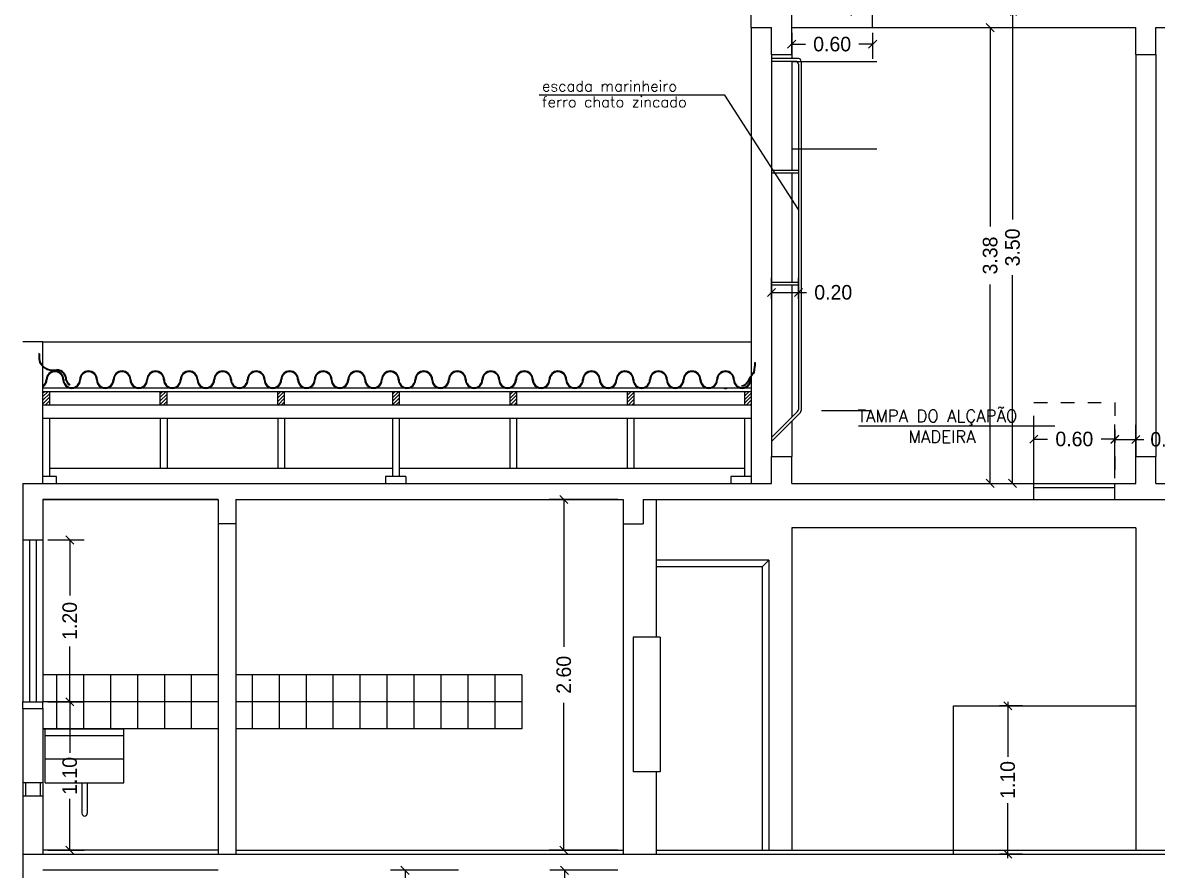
# Model space of a CAD drawing. Extents: x -9 to 119, y 33 to 95.
# Drawn here: x 3.57 to 11.98, y 44.57 to 50.86 of the extents above; entities that cross this region are included whole.
import ezdxf

# ---------------------------------------------------------------- set-up
doc = ezdxf.new("R2010")
doc.units = 0
doc.header["$LTSCALE"] = 8
doc.linetypes.add('DASHED2', pattern=[0.375, 0.25, -0.125])
doc.layers.get('0').update_dxf_attribs({"linetype": 'CONTINUOUS'})
doc.layers.get('DEFPOINTS').update_dxf_attribs({"linetype": 'CONTINUOUS'})
for name, color, linetype in [('CONCRETO', 5, 'CONTINUOUS'), ('COTA', 244, 'CONTINUOUS'), ('COTAS', 244, 'CONTINUOUS'), ('EQUIPAMENTOS', 1, 'CONTINUOUS'), ('ESQUADRIAS', 244, 'CONTINUOUS'), ('JANELA', 5, 'CONTINUOUS'), ('PAREDE', 7, 'CONTINUOUS'), ('PAREDES', 7, 'CONTINUOUS'), ('PISO', 30, 'CONTINUOUS'), ('TELHADO', 30, 'CONTINUOUS'), ('TERRENOEMCORTE', 244, 'CONTINUOUS'), ('TEXTO', 1, 'CONTINUOUS')]:
    doc.layers.add(name, color=color, linetype=linetype)
doc.styles.add('ROMANC', font='ROMANC.SHX')
doc.dimstyles.get("Standard").update_dxf_attribs({"dimtxt": 0.18, "dimasz": 0.18, "dimexe": 0.18, "dimexo": 0.0625, "dimgap": 0.09, "dimtad": 0, "dimtih": 1, "dimtoh": 1, "dimzin": 0, "dimtxsty": 'STANDARD', "dimcen": 0.09, "dimclrt": 30, "dimazin": 3, "dimtfac": 1, "dimtdec": 4, "dimtofl": 0, "dimtmove": 0, "dimatfit": 3, "dimtolj": 1, "dimtzin": 0})

# ---------------------------------------------------------------- blocks, each defined once
blk = doc.blocks.new('_OBLIQUE')
at = {"color": 0, "linetype": 'BYBLOCK'}
blk.add_line((-0.5, -0.5), (0.5, 0.5), dxfattribs=at)
blk = doc.blocks.new('*D15')
at = {"color": 244, "linetype": 'BYBLOCK', "ltscale": 0.2}
for p, q in [((59.6074, 104.3088), (59.4387, 104.3088)), ((59.4987, 104.3388), (59.4987, 103.9298)), ((59.4987, 103.1788), (59.4987, 103.5878)), ((59.6074, 103.2088), (59.4387, 103.2088))]:
    blk.add_line(p, q, dxfattribs=at)
at = {"layer": 'DEFPOINTS', "color": 0, "linetype": 'BYBLOCK', "ltscale": 0.2}
for p in [(60.4474, 104.3088), (59.4987, 103.2088), (60.4474, 103.2088)]:
    blk.add_point(p, dxfattribs=at)
at = {"color": 244, "linetype": 'BYBLOCK', "ltscale": 0.2, "xscale": 0.06, "yscale": 0.06, "zscale": 0.06}
for p, rotation in [((59.4987, 104.3088), 90), ((59.4987, 103.2088), 270)]:
    blk.add_blockref('_OBLIQUE', p, dxfattribs=dict(at, rotation=rotation))
at = {"color": 30, "linetype": 'BYBLOCK', "ltscale": 0.2, "insert": (59.4987, 103.7588), "char_height": 0.108, "attachment_point": 5, "rotation": 90}
blk.add_mtext('\\A1;1.10', dxfattribs=at)
blk = doc.blocks.new('*D26')
at = {"color": 0, "linetype": 'BYBLOCK', "ltscale": 0.2}
for p, q in [((0.8994, 104.3388), (1.1686, 104.3388)), ((1.0606, 104.3388), (1.0606, 103.9598)), ((1.0606, 103.2388), (1.0606, 103.6178)), ((0.8994, 103.2388), (1.1686, 103.2388))]:
    blk.add_line(p, q, dxfattribs=at)
at = {"layer": 'DEFPOINTS', "color": 0, "linetype": 'BYBLOCK', "ltscale": 0.2}
for p in [(0.8619, 104.3388), (0.8619, 103.2388), (1.0606, 103.2388)]:
    blk.add_point(p, dxfattribs=at)
at = {"color": 0, "linetype": 'BYBLOCK', "ltscale": 0.2, "xscale": 0.06, "yscale": 0.06, "zscale": 0.06}
for p, rotation in [((1.0606, 104.3388), 90), ((1.0606, 103.2388), 270)]:
    blk.add_blockref('_OBLIQUE', p, dxfattribs=dict(at, rotation=rotation))
at = {"color": 30, "linetype": 'BYBLOCK', "ltscale": 0.2, "insert": (1.0606, 103.7888), "char_height": 0.108, "attachment_point": 5, "rotation": 90}
blk.add_mtext('\\A1;1.10', dxfattribs=at)
blk = doc.blocks.new('*D27')
at = {"color": 0, "linetype": 'BYBLOCK', "ltscale": 0.2}
for p, q in [((0.8994, 105.5388), (1.1686, 105.5388)), ((1.0606, 105.5388), (1.0606, 105.1278)), ((1.0606, 104.3388), (1.0606, 104.7498)), ((0.8994, 104.3388), (1.1686, 104.3388))]:
    blk.add_line(p, q, dxfattribs=at)
at = {"layer": 'DEFPOINTS', "color": 0, "linetype": 'BYBLOCK', "ltscale": 0.2}
for p in [(0.8619, 105.5388), (0.8619, 104.3388), (1.0606, 104.3388)]:
    blk.add_point(p, dxfattribs=at)
at = {"color": 0, "linetype": 'BYBLOCK', "ltscale": 0.2, "xscale": 0.06, "yscale": 0.06, "zscale": 0.06}
for p, rotation in [((1.0606, 105.5388), 90), ((1.0606, 104.3388), 270)]:
    blk.add_blockref('_OBLIQUE', p, dxfattribs=dict(at, rotation=rotation))
at = {"color": 30, "linetype": 'BYBLOCK', "ltscale": 0.2, "insert": (1.0606, 104.9388), "char_height": 0.108, "attachment_point": 5, "rotation": 90}
blk.add_mtext('\\A1;1.20', dxfattribs=at)
blk = doc.blocks.new('*D55')
at = {"color": 0, "linetype": 'BYBLOCK', "ltscale": 0.2}
for p, q in [((56.7279, 52.2066), (57.146, 52.2066)), ((57.038, 52.2066), (57.038, 50.6636)), ((57.038, 48.7066), (57.038, 50.2496)), ((56.7279, 48.7066), (57.146, 48.7066))]:
    blk.add_line(p, q, dxfattribs=at)
at = {"layer": 'DEFPOINTS', "color": 0, "linetype": 'BYBLOCK', "ltscale": 0.2}
for p in [(56.6904, 52.2066), (57.038, 52.2066), (56.6904, 48.7066)]:
    blk.add_point(p, dxfattribs=at)
at = {"color": 0, "linetype": 'BYBLOCK', "ltscale": 0.2, "xscale": 0.06, "yscale": 0.06, "zscale": 0.06}
for p, rotation in [((57.038, 52.2066), 90), ((57.038, 48.7066), 270)]:
    blk.add_blockref('_OBLIQUE', p, dxfattribs=dict(at, rotation=rotation))
at = {"color": 30, "linetype": 'BYBLOCK', "ltscale": 0.2, "insert": (57.038, 50.4566), "char_height": 0.108, "attachment_point": 5, "rotation": 90}
blk.add_mtext('\\A1;3.50', dxfattribs=at)
blk = doc.blocks.new('*D56')
at = {"color": 0, "linetype": 'BYBLOCK', "ltscale": 0.2}
for p, q in [((56.7279, 52.0866), (56.9802, 52.0866)), ((56.8722, 52.0866), (56.8722, 50.6126)), ((56.8722, 48.7066), (56.8722, 50.1806)), ((56.7279, 48.7066), (56.9802, 48.7066))]:
    blk.add_line(p, q, dxfattribs=at)
at = {"layer": 'DEFPOINTS', "color": 0, "linetype": 'BYBLOCK', "ltscale": 0.2}
for p in [(56.6904, 52.0866), (56.6904, 48.7066), (56.8722, 48.7066)]:
    blk.add_point(p, dxfattribs=at)
at = {"color": 0, "linetype": 'BYBLOCK', "ltscale": 0.2, "xscale": 0.06, "yscale": 0.06, "zscale": 0.06}
for p, rotation in [((56.8722, 52.0866), 90), ((56.8722, 48.7066), 270)]:
    blk.add_blockref('_OBLIQUE', p, dxfattribs=dict(at, rotation=rotation))
at = {"color": 30, "linetype": 'BYBLOCK', "ltscale": 0.2, "insert": (56.8722, 50.3966), "char_height": 0.108, "attachment_point": 5, "rotation": 90}
blk.add_mtext('\\A1;3.38', dxfattribs=at)
blk = doc.blocks.new('*D60')
at = {"color": 0, "linetype": 'BYBLOCK', "ltscale": 0.2}
for p, q in [((59.0854, 48.7441), (59.0854, 49.1406)), ((59.2404, 48.7441), (59.2404, 49.1406)), ((59.0854, 49.0326), (59.2404, 49.0326)), ((59.2404, 49.0326), (59.3004, 49.0326))]:
    blk.add_line(p, q, dxfattribs=at)
at = {"layer": 'DEFPOINTS', "color": 0, "linetype": 'BYBLOCK', "ltscale": 0.2}
for p in [(59.2404, 49.0326), (59.0854, 48.7066), (59.2404, 48.7066)]:
    blk.add_point(p, dxfattribs=at)
at = {"color": 0, "linetype": 'BYBLOCK', "ltscale": 0.2, "xscale": 0.06, "yscale": 0.06, "zscale": 0.06, "rotation": 180}
blk.add_blockref('_OBLIQUE', (59.0854, 49.0326), dxfattribs=at)
at = {"color": 0, "linetype": 'BYBLOCK', "ltscale": 0.2, "xscale": 0.06, "yscale": 0.06, "zscale": 0.06}
blk.add_blockref('_OBLIQUE', (59.2404, 49.0326), dxfattribs=at)
at = {"color": 30, "linetype": 'BYBLOCK', "ltscale": 0.2, "insert": (59.4894, 49.0326), "char_height": 0.108, "attachment_point": 5}
blk.add_mtext('\\A1;0.15', dxfattribs=at)
blk = doc.blocks.new('*D61')
at = {"color": 0, "linetype": 'BYBLOCK', "ltscale": 0.2}
for p, q in [((58.4854, 48.7441), (58.4854, 49.1431)), ((59.0854, 48.7441), (59.0854, 49.1431)), ((58.4854, 49.0351), (58.5874, 49.0351)), ((59.0854, 49.0351), (58.9834, 49.0351))]:
    blk.add_line(p, q, dxfattribs=at)
at = {"layer": 'DEFPOINTS', "color": 0, "linetype": 'BYBLOCK', "ltscale": 0.2}
for p in [(58.4854, 49.0351), (58.4854, 48.7066), (59.0854, 48.7066)]:
    blk.add_point(p, dxfattribs=at)
at = {"color": 0, "linetype": 'BYBLOCK', "ltscale": 0.2, "xscale": 0.06, "yscale": 0.06, "zscale": 0.06, "rotation": 180}
blk.add_blockref('_OBLIQUE', (58.4854, 49.0351), dxfattribs=at)
at = {"color": 0, "linetype": 'BYBLOCK', "ltscale": 0.2, "xscale": 0.06, "yscale": 0.06, "zscale": 0.06}
blk.add_blockref('_OBLIQUE', (59.0854, 49.0351), dxfattribs=at)
at = {"color": 30, "linetype": 'BYBLOCK', "ltscale": 0.2, "insert": (58.7854, 49.0351), "char_height": 0.108, "attachment_point": 5}
blk.add_mtext('\\A1;0.60', dxfattribs=at)
blk = doc.blocks.new('*D65')
at = {"color": 0, "linetype": 'BYBLOCK', "ltscale": 0.2}
for p, q in [((56.8404, 52.0491), (56.8404, 51.856)), ((57.4404, 52.0491), (57.4404, 51.856)), ((56.8404, 51.964), (56.9424, 51.964)), ((57.4404, 51.964), (57.3384, 51.964))]:
    blk.add_line(p, q, dxfattribs=at)
at = {"layer": 'DEFPOINTS', "color": 0, "linetype": 'BYBLOCK', "ltscale": 0.2}
for p in [(56.8404, 52.0866), (57.4404, 52.0866), (57.4404, 51.964)]:
    blk.add_point(p, dxfattribs=at)
at = {"color": 0, "linetype": 'BYBLOCK', "ltscale": 0.2, "xscale": 0.06, "yscale": 0.06, "zscale": 0.06, "rotation": 180}
blk.add_blockref('_OBLIQUE', (56.8404, 51.964), dxfattribs=at)
at = {"color": 0, "linetype": 'BYBLOCK', "ltscale": 0.2, "xscale": 0.06, "yscale": 0.06, "zscale": 0.06}
blk.add_blockref('_OBLIQUE', (57.4404, 51.964), dxfattribs=at)
at = {"color": 30, "linetype": 'BYBLOCK', "ltscale": 0.2, "insert": (57.1404, 51.964), "char_height": 0.108, "attachment_point": 5}
blk.add_mtext('\\A1;0.60', dxfattribs=at)
blk = doc.blocks.new('*D68')
at = {"color": 0, "linetype": 'BYBLOCK', "ltscale": 0.2}
for p, q in [((56.5404, 50.0761), (56.5404, 50.231)), ((56.7404, 50.0761), (56.7404, 50.231)), ((56.5404, 50.123), (56.7404, 50.123)), ((56.7404, 50.123), (56.8004, 50.123))]:
    blk.add_line(p, q, dxfattribs=at)
at = {"layer": 'DEFPOINTS', "color": 0, "linetype": 'BYBLOCK', "ltscale": 0.2}
for p in [(56.7404, 50.123), (56.5404, 50.0386), (56.7404, 50.0386)]:
    blk.add_point(p, dxfattribs=at)
at = {"color": 0, "linetype": 'BYBLOCK', "ltscale": 0.2, "xscale": 0.06, "yscale": 0.06, "zscale": 0.06, "rotation": 180}
blk.add_blockref('_OBLIQUE', (56.5404, 50.123), dxfattribs=at)
at = {"color": 0, "linetype": 'BYBLOCK', "ltscale": 0.2, "xscale": 0.06, "yscale": 0.06, "zscale": 0.06}
blk.add_blockref('_OBLIQUE', (56.7404, 50.123), dxfattribs=at)
at = {"color": 30, "linetype": 'BYBLOCK', "ltscale": 0.2, "insert": (56.9984, 50.123), "char_height": 0.108, "attachment_point": 5}
blk.add_mtext('\\A1;0.20', dxfattribs=at)
blk = doc.blocks.new('*D135')
at = {"color": 0, "linetype": 'BYBLOCK', "ltscale": 0.2}
for p, q in [((7.9854, 47.3212), (7.4756, 47.3212)), ((7.5836, 47.3212), (7.5836, 46.2282)), ((7.5836, 44.7212), (7.5836, 45.8142)), ((7.9854, 44.7212), (7.4756, 44.7212)), ((68.6188, 37.9514), (68.3973, 37.9514)), ((68.5053, 37.9514), (68.5053, 37.4216)), ((68.5053, 36.4958), (68.5053, 37.0256)), ((68.6188, 36.4958), (68.3973, 36.4958))]:
    blk.add_line(p, q, dxfattribs=at)
at = {"layer": 'DEFPOINTS', "color": 0, "linetype": 'BYBLOCK', "ltscale": 0.2}
for p in [(8.0229, 47.3212), (7.5836, 44.7212), (8.0229, 44.7212), (68.6563, 37.9514), (68.5053, 36.4958), (68.6563, 36.4958)]:
    blk.add_point(p, dxfattribs=at)
at = {"color": 0, "linetype": 'BYBLOCK', "ltscale": 0.2, "xscale": 0.06, "yscale": 0.06, "zscale": 0.06}
for p, rotation in [((7.5836, 47.3212), 90), ((7.5836, 44.7212), 270), ((68.5053, 37.9514), 90), ((68.5053, 36.4958), 270)]:
    blk.add_blockref('_OBLIQUE', p, dxfattribs=dict(at, rotation=rotation))
at = {"color": 30, "linetype": 'BYBLOCK', "ltscale": 0.2, "char_height": 0.108, "attachment_point": 5, "rotation": 90}
for s, insert in [('\\A1;2.60', (7.5836, 46.0212)), ('\\A1;1.46', (68.5053, 37.2236))]:
    blk.add_mtext(s, dxfattribs=dict(at, insert=insert))
blk = doc.blocks.new('*D136')
at = {"color": 0, "linetype": 'BYBLOCK', "ltscale": 0.2}
for p, q in [((11.0965, 52.3012), (10.7609, 52.3012)), ((10.8689, 52.3012), (10.8689, 51.8192)), ((10.8689, 50.9412), (10.8689, 51.4232)), ((11.4966, 50.9412), (10.7609, 50.9412)), ((7.9854, 44.5712), (7.4806, 44.5712)), ((7.5886, 44.5712), (7.5886, 43.4782)), ((7.5886, 41.9712), (7.5886, 43.0642)), ((7.9854, 41.9712), (7.4806, 41.9712)), ((68.6188, 38.1514), (68.2229, 38.1514)), ((68.3309, 38.1514), (68.3309, 37.5216)), ((68.3309, 36.4958), (68.3309, 37.1256)), ((68.6188, 36.4958), (68.2229, 36.4958))]:
    blk.add_line(p, q, dxfattribs=at)
at = {"layer": 'DEFPOINTS', "color": 0, "linetype": 'BYBLOCK', "ltscale": 0.2}
for p in [(10.8689, 52.3012), (11.134, 52.3012), (11.5341, 50.9412), (8.0229, 44.5712), (7.5886, 41.9712), (8.0229, 41.9712), (68.6563, 38.1514), (68.3309, 36.4958), (68.6563, 36.4958)]:
    blk.add_point(p, dxfattribs=at)
at = {"color": 0, "linetype": 'BYBLOCK', "ltscale": 0.2, "xscale": 0.06, "yscale": 0.06, "zscale": 0.06}
for p, rotation in [((10.8689, 52.3012), 90), ((10.8689, 50.9412), 270), ((7.5886, 44.5712), 90), ((7.5886, 41.9712), 270), ((68.3309, 38.1514), 90), ((68.3309, 36.4958), 270)]:
    blk.add_blockref('_OBLIQUE', p, dxfattribs=dict(at, rotation=rotation))
at = {"color": 30, "linetype": 'BYBLOCK', "ltscale": 0.2, "char_height": 0.108, "attachment_point": 5, "rotation": 90}
for s, insert in [('\\A1;1.36', (10.8689, 51.6212)), ('\\A1;2.60', (7.5886, 43.2712)), ('\\A1;1.66', (68.3309, 37.3236))]:
    blk.add_mtext(s, dxfattribs=dict(at, insert=insert))
blk = doc.blocks.new('*D137')
at = {"color": 0, "linetype": 'BYBLOCK', "ltscale": 0.2}
for p, q in [((9.9147, 52.3012), (9.5791, 52.3012)), ((9.6871, 52.3012), (9.6871, 51.8192)), ((9.6871, 50.9412), (9.6871, 51.4232)), ((10.3148, 50.9412), (9.5791, 50.9412)), ((7.9854, 41.8212), (7.4873, 41.8212)), ((7.5953, 41.8212), (7.5953, 40.7282)), ((7.5953, 39.2212), (7.5953, 40.3142)), ((7.9854, 39.2212), (7.4873, 39.2212))]:
    blk.add_line(p, q, dxfattribs=at)
at = {"layer": 'DEFPOINTS', "color": 0, "linetype": 'BYBLOCK', "ltscale": 0.2}
for p in [(9.6871, 52.3012), (9.9522, 52.3012), (10.3523, 50.9412), (8.0229, 41.8212), (7.5953, 39.2212), (8.0229, 39.2212)]:
    blk.add_point(p, dxfattribs=at)
at = {"color": 0, "linetype": 'BYBLOCK', "ltscale": 0.2, "xscale": 0.06, "yscale": 0.06, "zscale": 0.06}
for p, rotation in [((9.6871, 52.3012), 90), ((9.6871, 50.9412), 270), ((7.5953, 41.8212), 90), ((7.5953, 39.2212), 270)]:
    blk.add_blockref('_OBLIQUE', p, dxfattribs=dict(at, rotation=rotation))
at = {"color": 30, "linetype": 'BYBLOCK', "ltscale": 0.2, "char_height": 0.108, "attachment_point": 5, "rotation": 90}
for s, insert in [('\\A1;1.36', (9.6871, 51.6212)), ('\\A1;2.60', (7.5953, 40.5212))]:
    blk.add_mtext(s, dxfattribs=dict(at, insert=insert))
blk = doc.blocks.new('*X157')
at = {"color": 0, "ltscale": 0.2}
for p, q in [((3.7229, 48.085), (3.7591, 48.1212)), ((3.7229, 48.1115), (3.7326, 48.1212)), ((3.7229, 48.0585), (3.7729, 48.1085)), ((4.5929, 48.08), (4.6341, 48.1212)), ((4.5929, 48.1065), (4.6076, 48.1212)), ((5.4629, 48.0749), (5.5092, 48.1212)), ((5.4629, 48.1015), (5.4827, 48.1212)), ((6.3129, 48.0764), (6.3577, 48.1212)), ((6.3129, 48.1029), (6.3312, 48.1212)), ((7.1829, 48.0979), (7.2062, 48.1212)), ((7.1829, 48.0714), (7.2327, 48.1212)), ((8.0529, 48.1194), (8.0548, 48.1212)), ((8.0529, 48.0928), (8.0813, 48.1212)), ((8.0529, 48.0663), (8.1029, 48.1163)), ((8.9229, 48.1143), (8.9298, 48.1212)), ((8.9229, 48.0878), (8.9563, 48.1212)), ((8.9229, 48.0613), (8.9729, 48.1113)), ((3.7229, 48.032), (3.7729, 48.082)), ((3.7386, 48.0212), (3.7729, 48.0555)), ((3.7651, 48.0212), (3.7729, 48.029)), ((4.5929, 48.0535), (4.6429, 48.1035)), ((4.5929, 48.027), (4.6429, 48.077)), ((4.6137, 48.0212), (4.6429, 48.0504)), ((4.6402, 48.0212), (4.6429, 48.0239)), ((5.4629, 48.0484), (5.5129, 48.0984)), ((5.4629, 48.0219), (5.5129, 48.0719)), ((5.4887, 48.0212), (5.5129, 48.0454)), ((6.3129, 48.0499), (6.3629, 48.0999)), ((6.3129, 48.0234), (6.3629, 48.0734)), ((6.3372, 48.0212), (6.3629, 48.0469)), ((7.1829, 48.0449), (7.2329, 48.0949)), ((7.1858, 48.0212), (7.2329, 48.0683)), ((7.2123, 48.0212), (7.2329, 48.0418)), ((8.0529, 48.0398), (8.1029, 48.0898)), ((8.0608, 48.0212), (8.1029, 48.0633)), ((8.0873, 48.0212), (8.1029, 48.0368)), ((8.9229, 48.0348), (8.9729, 48.0848)), ((8.9359, 48.0212), (8.9729, 48.0582)), ((8.9624, 48.0212), (8.9729, 48.0317))]:
    blk.add_line(p, q, dxfattribs=at)

msp = doc.modelspace()

# ---------------------------------------------------------------- linework, layer by layer
at = {"layer": 'CONCRETO', "color": 5, "ltscale": 0.2}
for p, q in [((8.9729, 50.8212), (8.9729, 50.9412)), ((8.9729, 50.8212), (9.1229, 50.8212)), ((9.1229, 50.6212), (9.1229, 50.8212)), ((9.2729, 50.6212), (9.2729, 50.8212)), ((9.8729, 50.8212), (11.8229, 50.8212)), ((11.8229, 50.6212), (11.8229, 50.8212)), ((11.9729, 50.8212), (12.1229, 50.8212)), ((11.9729, 50.6212), (11.9729, 50.8212)), ((9.1229, 50.6212), (9.2729, 50.6212)), ((11.8229, 50.6212), (11.9729, 50.6212)), ((9.1229, 47.4412), (9.1229, 47.6412)), ((9.1229, 47.6412), (9.2729, 47.6412)), ((9.2729, 47.4412), (9.2729, 47.6412)), ((11.8229, 47.6412), (11.9729, 47.6412)), ((11.8229, 47.4412), (11.8229, 47.6412)), ((11.9729, 47.4412), (11.9729, 47.6412)), ((3.5729, 47.4412), (9.1229, 47.4412)), ((3.5729, 47.4412), (3.5729, 47.0212)), ((9.2729, 47.4412), (11.0679, 47.4412)), ((11.6679, 47.4412), (11.8229, 47.4412)), ((11.9729, 47.4412), (17.5229, 47.4412)), ((3.7229, 47.3212), (5.0229, 47.3212)), ((5.0229, 47.3212), (3.7229, 47.3212)), ((3.7229, 47.3212), (3.7229, 47.0212)), ((5.0229, 47.3212), (5.0229, 47.1412)), ((5.1529, 47.3212), (5.1529, 47.1412)), ((5.1529, 47.3212), (8.0229, 47.3212)), ((8.0229, 47.3212), (8.0229, 47.1412)), ((8.1729, 47.3212), (11.0679, 47.3212)), ((8.1729, 47.3212), (8.1729, 47.1412)), ((11.6679, 47.3212), (12.9229, 47.3212)), ((5.1529, 47.1412), (5.0229, 47.1412)), ((8.0229, 47.1412), (8.1729, 47.1412)), ((3.5729, 47.0212), (3.7229, 47.0212)), ((3.5729, 45.7712), (3.5729, 45.8212)), ((3.5729, 45.8212), (3.7229, 45.8212)), ((3.5729, 45.7712), (3.7229, 45.7712)), ((3.7229, 45.7712), (3.7229, 45.8212)), ((3.5729, 44.6912), (17.5229, 44.6912)), ((3.5729, 44.6912), (3.5729, 44.2712)), ((5.0229, 44.5712), (3.7229, 44.5712))]:
    msp.add_line(p, q, dxfattribs=at)
at = {"layer": 'CONCRETO', "color": 5, "linetype": 'CONTINUOUS', "ltscale": 0.3}
for p, q in [((9.2729, 50.8212), (9.2729, 50.9412)), ((9.8729, 50.8212), (9.8729, 50.9412)), ((11.0679, 47.3212), (11.0679, 47.4412)), ((11.6679, 47.3212), (11.6679, 47.4412))]:
    msp.add_line(p, q, dxfattribs=at)
at = {"layer": 'CONCRETO', "color": 244, "ltscale": 0.2}
for p, q in [((3.8229, 47.4912), (3.7229, 47.4912)), ((6.4129, 47.4912), (6.2629, 47.4912)), ((8.9729, 47.4912), (8.8229, 47.4912))]:
    msp.add_line(p, q, dxfattribs=at)
at = {"layer": 'CONCRETO', "color": 244, "linetype": 'CONTINUOUS', "ltscale": 0.2}
for p, q in [((4.0117, 45.2212), (4.0117, 44.9939)), ((4.0517, 45.2212), (4.0517, 44.9939)), ((4.0317, 44.9739), (4.0317, 44.9739))]:
    msp.add_line(p, q, dxfattribs=at)
for start, end in [(180, 270), (270, 360)]:
    msp.add_arc((4.0317, 44.9939), 0.02, start, end, dxfattribs=at)
at = {"layer": 'COTA', "color": 244, "ltscale": 0.2}
for p, q in [((9.2729, 50.5712), (9.9032, 50.5712)), ((9.2729, 49.9212), (9.9032, 49.9212))]:
    msp.add_line(p, q, dxfattribs=at)
at = {"layer": 'COTA', "color": 1, "ltscale": 0.2}
for p, q in [((9.3171, 47.9753), (9.1222, 47.7804)), ((9.3371, 47.967), (9.1229, 47.7529))]:
    msp.add_line(p, q, dxfattribs=at)
at = {"layer": 'COTA', "color": 30, "ltscale": 0.2}
msp.add_line((9.4929, 47.9812), (9.8529, 47.9812), dxfattribs=at)
at = {"layer": 'COTA', "color": 1, "ltscale": 0.2}
for centre in [(9.3029, 47.9895), (9.3229, 47.9812)]:
    msp.add_arc(centre, 0.02, 315, 0, dxfattribs=at)
at = {"layer": 'EQUIPAMENTOS', "color": 30, "ltscale": 0.2}
msp.add_line((9.3229, 49.4733), (8.7779, 50.3204), dxfattribs=at)
at = {"layer": 'EQUIPAMENTOS', "color": 30, "linetype": 'DASHED2', "ltscale": 0.025}
msp.add_line((11.0679, 47.4412), (11.0679, 48.0412), dxfattribs=at)
at = {"layer": 'EQUIPAMENTOS', "color": 30, "linetype": 'DASHED2', "ltscale": 0.02}
for p, q in [((11.0679, 48.0412), (11.6679, 48.0412)), ((11.6679, 48.0412), (11.6679, 47.4412))]:
    msp.add_line(p, q, dxfattribs=at)
at = {"layer": 'EQUIPAMENTOS', "color": 1, "ltscale": 0.2}
for centre in [(9.3029, 50.5512), (9.3229, 50.5712)]:
    msp.add_arc(centre, 0.02, 0, 90, dxfattribs=at)
at = {"layer": 'ESQUADRIAS', "color": 1, "ltscale": 0.2}
for p, q in [((3.5729, 47.0212), (3.5729, 45.8212)), ((3.7229, 47.0212), (3.7229, 45.8212)), ((9.0529, 46.8212), (9.1029, 46.8712)), ((3.7229, 46.4212), (3.7229, 45.8212))]:
    msp.add_line(p, q, dxfattribs=at)
at = {"layer": 'ESQUADRIAS', "color": 5, "ltscale": 0.2}
for p, q in [((3.6229, 47.0212), (3.6229, 45.8212)), ((3.6729, 47.0212), (3.6729, 45.8212))]:
    msp.add_line(p, q, dxfattribs=at)
at = {"layer": 'ESQUADRIAS', "color": 30, "ltscale": 0.2}
for p, q in [((9.1029, 46.8712), (8.2679, 46.8712)), ((9.1029, 46.8712), (9.1029, 44.7212)), ((9.0529, 46.8212), (8.2679, 46.8212)), ((9.0529, 46.8212), (9.0529, 44.7212)), ((3.5729, 45.2212), (3.5729, 45.1212)), ((3.5929, 45.2212), (3.5929, 45.1212)), ((3.7029, 45.2212), (3.7029, 45.1212)), ((3.7229, 45.2212), (3.7229, 45.1212))]:
    msp.add_line(p, q, dxfattribs=at)
at = {"layer": 'JANELA', "color": 244, "linetype": 'CONTINUOUS', "ltscale": 0.3}
for p, q in [((9.2729, 50.8212), (9.8729, 50.8212)), ((11.0679, 47.4412), (11.6679, 47.4412)), ((11.0679, 47.4112), (11.6679, 47.4112))]:
    msp.add_line(p, q, dxfattribs=at)
at = {"layer": 'JANELA', "color": 30, "linetype": 'CONTINUOUS', "ltscale": 0.3}
msp.add_line((11.0679, 47.3212), (11.6679, 47.3212), dxfattribs=at)
at = {"layer": 'PAREDE', "color": 3, "ltscale": 0.2}
for p, q in [((8.9729, 50.8212), (8.9729, 47.4412)), ((9.1229, 50.6212), (9.1229, 47.6412)), ((11.9729, 50.6212), (11.9729, 47.6412)), ((3.5729, 45.7712), (3.5729, 45.2212)), ((3.7229, 45.2212), (3.5729, 45.2212)), ((3.7229, 45.1212), (3.5729, 45.1212)), ((3.5729, 45.1212), (3.5729, 44.6912))]:
    msp.add_line(p, q, dxfattribs=at)
at = {"layer": 'PAREDE', "color": 30, "ltscale": 0.2}
for p, q in [((9.2729, 50.5712), (9.2729, 49.7612)), ((11.8229, 50.6212), (11.8229, 47.6412)), ((9.2729, 49.7412), (9.2729, 48.9312)), ((9.2729, 48.9112), (9.2729, 47.9312)), ((9.2729, 47.9029), (9.2729, 47.6412)), ((11.8229, 47.1112), (9.2729, 47.1112))]:
    msp.add_line(p, q, dxfattribs=at)
at = {"layer": 'PAREDE', "color": 1, "ltscale": 0.2}
for p, q in [((9.3229, 50.5512), (9.3229, 47.9895)), ((9.3429, 50.5712), (9.3429, 47.9812))]:
    msp.add_line(p, q, dxfattribs=at)
at = {"layer": 'PAREDE', "color": 244, "linetype": 'CONTINUOUS', "ltscale": 0.2}
for p, q in [((10.4729, 44.6912), (10.4729, 45.7912)), ((3.7405, 45.2212), (3.7405, 45.6212)), ((4.3229, 45.2212), (4.3229, 45.6212))]:
    msp.add_line(p, q, dxfattribs=at)
at = {"layer": 'PAREDES', "color": 1, "ltscale": 0.2}
for p, q in [((9.3229, 50.5912), (9.1229, 50.5912)), ((9.3029, 50.5712), (9.1229, 50.5712)), ((9.3229, 49.7612), (9.1229, 49.7612)), ((9.3229, 49.7412), (9.1229, 49.7412)), ((9.3229, 48.9312), (9.1229, 48.9312)), ((9.3229, 48.9112), (9.1229, 48.9112))]:
    msp.add_line(p, q, dxfattribs=at)
at = {"layer": 'PAREDES', "color": 30, "ltscale": 0.2}
for p, q in [((8.7779, 50.3204), (7.4006, 50.3204)), ((3.7229, 48.4912), (8.9729, 48.4912)), ((8.9654, 48.2112), (8.9714, 48.2112)), ((9.2729, 47.1112), (9.2729, 44.7212)), ((11.8229, 47.1112), (11.8229, 44.7212)), ((8.0979, 46.3012), (8.0979, 45.3012)), ((8.2979, 46.3012), (8.2979, 45.3012))]:
    msp.add_line(p, q, dxfattribs=at)
at = {"layer": 'PAREDES', "color": 3, "ltscale": 0.2}
for p, q in [((3.7229, 48.4912), (3.5729, 48.4912)), ((3.7229, 47.4412), (3.7229, 48.4912)), ((8.2679, 47.3212), (8.2679, 46.3012)), ((5.0229, 47.1412), (5.0229, 44.6912)), ((5.1529, 47.1412), (5.1529, 44.6912)), ((8.0229, 47.1412), (8.0229, 44.6912)), ((8.0229, 47.1112), (8.0229, 44.6912)), ((3.7229, 45.7712), (3.7229, 45.2212)), ((8.2679, 45.3012), (8.2679, 44.6912)), ((3.7229, 45.1212), (3.7229, 44.6912))]:
    msp.add_line(p, q, dxfattribs=at)
at = {"layer": 'PAREDES', "color": 30, "ltscale": 0.2}
for centre, radius, start, end in [((3.8124, 48.21), 0.065, 1.0567, 178.9433), ((4.0609, 48.21), 0.065, 1.0567, 178.9433), ((4.3094, 48.21), 0.065, 1.0567, 178.9433), ((4.5579, 48.21), 0.065, 1.0567, 178.9433), ((4.8064, 48.21), 0.065, 1.0567, 178.9433), ((5.0549, 48.21), 0.065, 1.0567, 178.9433), ((5.3034, 48.21), 0.065, 1.0567, 178.9433), ((5.5519, 48.21), 0.065, 1.0567, 178.9433), ((5.8004, 48.21), 0.065, 1.0567, 178.9433), ((6.0489, 48.21), 0.065, 1.0567, 178.9433), ((6.2974, 48.21), 0.065, 1.0567, 178.9433), ((6.5459, 48.21), 0.065, 1.0567, 178.9433), ((6.7944, 48.21), 0.065, 1.0567, 178.9433), ((7.0429, 48.21), 0.065, 1.0567, 178.9433), ((7.2914, 48.21), 0.065, 1.0567, 178.9433), ((7.5399, 48.21), 0.065, 1.0567, 178.9433), ((7.7884, 48.21), 0.065, 1.0567, 178.9433), ((8.0369, 48.21), 0.065, 1.0567, 178.9433), ((8.2854, 48.21), 0.065, 1.0567, 178.9433), ((8.5339, 48.21), 0.065, 1.0567, 178.9433), ((8.7824, 48.21), 0.065, 1.0567, 178.9433), ((3.6878, 48.21), 0.065, 302.66958, 1.0567), ((3.6878, 48.21), 0.059, 306.49037, 1.16418), ((3.8124, 48.21), 0.059, 1.16418, 178.83582), ((3.9363, 48.21), 0.065, 178.9433, 1.0567), ((3.9363, 48.21), 0.059, 178.83582, 1.16418), ((4.0609, 48.21), 0.059, 1.16418, 178.83582), ((4.1848, 48.21), 0.065, 178.9433, 1.0567), ((4.1848, 48.21), 0.059, 178.83582, 1.16418), ((4.3094, 48.21), 0.059, 1.16418, 178.83582), ((4.4333, 48.21), 0.065, 178.9433, 1.0567), ((4.4333, 48.21), 0.059, 178.83582, 1.16418), ((4.5579, 48.21), 0.059, 1.16418, 178.83582), ((4.6819, 48.21), 0.065, 178.9433, 1.0567), ((4.6819, 48.21), 0.059, 178.83582, 1.16418), ((4.8064, 48.21), 0.059, 1.16418, 178.83582), ((4.9304, 48.21), 0.065, 178.9433, 1.0567), ((4.9304, 48.21), 0.059, 178.83582, 1.16418), ((5.0549, 48.21), 0.059, 1.16418, 178.83582), ((5.1789, 48.21), 0.065, 178.9433, 1.0567), ((5.1789, 48.21), 0.059, 178.83582, 1.16418), ((5.3034, 48.21), 0.059, 1.16418, 178.83582), ((5.4274, 48.21), 0.065, 178.9433, 1.0567), ((5.4274, 48.21), 0.059, 178.83582, 1.16418), ((5.5519, 48.21), 0.059, 1.16418, 178.83582), ((5.6759, 48.21), 0.065, 178.9433, 1.0567), ((5.6759, 48.21), 0.059, 178.83582, 1.16418), ((5.8004, 48.21), 0.059, 1.16418, 178.83582), ((5.9244, 48.21), 0.065, 178.9433, 1.0567), ((5.9244, 48.21), 0.059, 178.83582, 1.16418), ((6.0489, 48.21), 0.059, 1.16418, 178.83582), ((6.1729, 48.21), 0.065, 178.9433, 1.0567), ((6.1729, 48.21), 0.059, 178.83582, 1.16418), ((6.2974, 48.21), 0.059, 1.16418, 178.83582), ((6.4214, 48.21), 0.065, 178.9433, 1.0567), ((6.4214, 48.21), 0.059, 178.83582, 1.16418), ((6.5459, 48.21), 0.059, 1.16418, 178.83582), ((6.6699, 48.21), 0.065, 178.9433, 1.0567), ((6.6699, 48.21), 0.059, 178.83582, 1.16418), ((6.7944, 48.21), 0.059, 1.16418, 178.83582), ((6.9184, 48.21), 0.065, 178.9433, 1.0567), ((6.9184, 48.21), 0.059, 178.83582, 1.16418), ((7.0429, 48.21), 0.059, 1.16418, 178.83582), ((7.1669, 48.21), 0.065, 178.9433, 1.0567), ((7.1669, 48.21), 0.059, 178.83582, 1.16418), ((7.2914, 48.21), 0.059, 1.16418, 178.83582), ((7.4154, 48.21), 0.065, 178.9433, 1.0567), ((7.4154, 48.21), 0.059, 178.83582, 1.16418), ((7.5399, 48.21), 0.059, 1.16418, 178.83582), ((7.6639, 48.21), 0.065, 178.9433, 1.0567), ((7.6639, 48.21), 0.059, 178.83582, 1.16418), ((7.7884, 48.21), 0.059, 1.16418, 178.83582), ((7.9124, 48.21), 0.065, 178.9433, 1.0567), ((7.9124, 48.21), 0.059, 178.83582, 1.16418), ((8.0369, 48.21), 0.059, 1.16418, 178.83582), ((8.1609, 48.21), 0.065, 178.9433, 1.0567), ((8.1609, 48.21), 0.059, 178.83582, 1.16418), ((8.2854, 48.21), 0.059, 1.16418, 178.83582), ((8.4094, 48.21), 0.065, 178.9433, 1.0567), ((8.4094, 48.21), 0.059, 178.83582, 1.16418), ((8.5339, 48.21), 0.059, 1.16418, 178.83582), ((8.6579, 48.21), 0.065, 178.9433, 1.0567), ((8.6579, 48.21), 0.059, 178.83582, 1.16418), ((8.7824, 48.21), 0.059, 1.16418, 178.83582), ((8.9064, 48.2107), 0.065, 179.59224, 0.40776), ((8.9064, 48.2107), 0.059, 179.55078, 0.44922), ((8.7824, 48.21), 0.065, 258.97928, 281.02072)]:
    msp.add_arc(centre, radius, start, end, dxfattribs=at)
at = {"layer": 'PISO', "color": 30, "ltscale": 0.2}
for p, q in [((8.2979, 46.3012), (8.0979, 46.3012)), ((5.0229, 46.0212), (3.7229, 46.0212)), ((3.8229, 46.0212), (3.8229, 45.6212)), ((4.0229, 46.0212), (4.0229, 45.6212)), ((4.2229, 46.0212), (4.2229, 45.6212)), ((4.4229, 46.0212), (4.4229, 45.6212)), ((4.6229, 46.0212), (4.6229, 45.6212)), ((4.8229, 46.0212), (4.8229, 45.6212)), ((7.2729, 46.0212), (5.1529, 46.0212)), ((5.2729, 46.0212), (5.2729, 45.6212)), ((5.4729, 46.0212), (5.4729, 45.6212)), ((5.6729, 46.0212), (5.6729, 45.6212)), ((5.8729, 46.0212), (5.8729, 45.6212)), ((6.0729, 46.0212), (6.0729, 45.6212)), ((6.2729, 46.0212), (6.2729, 45.6212)), ((6.4729, 46.0212), (6.4729, 45.6212)), ((6.6729, 46.0212), (6.6729, 45.6212)), ((6.8729, 46.0212), (6.8729, 45.6212)), ((7.0729, 46.0212), (7.0729, 45.6212)), ((7.2729, 46.0212), (7.2729, 45.6212)), ((5.0229, 45.8212), (3.7229, 45.8212)), ((7.2729, 45.8212), (5.1529, 45.8212)), ((5.0229, 45.6212), (3.7229, 45.6212)), ((7.2729, 45.6212), (5.1529, 45.6212)), ((8.2979, 45.3012), (8.0979, 45.3012)), ((5.0229, 44.7212), (3.7229, 44.7212)), ((5.1529, 44.7212), (8.0229, 44.7212)), ((8.2679, 44.7212), (12.8279, 44.7212))]:
    msp.add_line(p, q, dxfattribs=at)
at = {"layer": 'PISO', "color": 244, "linetype": 'CONTINUOUS', "ltscale": 0.2}
for p, q in [((10.4729, 45.7912), (11.8229, 45.7912)), ((3.7405, 45.6212), (4.3229, 45.6212)), ((3.7729, 45.6212), (4.1729, 45.6212)), ((3.7405, 45.5712), (4.3229, 45.5712)), ((3.7405, 45.3974), (4.3229, 45.3974)), ((3.7405, 45.2212), (4.3229, 45.2212))]:
    msp.add_line(p, q, dxfattribs=at)
at = {"layer": 'PISO', "color": 30, "linetype": 'CONTINUOUS', "ltscale": 0.2}
msp.add_line((3.7229, 45.6212), (3.7405, 45.6212), dxfattribs=at)
at = {"layer": 'TELHADO', "color": 30, "ltscale": 0.2}
for p, q in [((3.6964, 48.4028), (3.6914, 48.4038)), ((8.9995, 48.3372), (9.0044, 48.3383)), ((3.923, 48.1742), (3.9206, 48.1699)), ((8.904, 48.1665), (8.904, 48.1614)), ((4.5929, 47.9212), (4.5929, 47.5512)), ((4.6429, 47.9212), (4.6429, 47.5512)), ((5.4629, 47.9212), (5.4629, 47.5512)), ((5.5129, 47.9212), (5.5129, 47.5512)), ((7.1829, 47.9212), (7.1829, 47.5512)), ((7.2329, 47.9212), (7.2329, 47.5512)), ((8.0529, 47.9212), (8.0529, 47.5512)), ((8.1029, 47.9212), (8.1029, 47.5512)), ((6.3129, 47.5512), (3.7729, 47.5512)), ((8.9229, 47.5512), (6.3629, 47.5512))]:
    msp.add_line(p, q, dxfattribs=at)
at = {"layer": 'TELHADO', "color": 244, "ltscale": 0.2}
for p, q in [((8.9729, 48.1462), (3.7229, 48.1462)), ((8.9729, 48.1212), (3.7229, 48.1212)), ((3.7729, 48.0212), (3.7729, 48.1212)), ((4.5929, 48.0212), (4.5929, 48.1212)), ((4.6429, 48.0212), (4.6429, 48.1212)), ((5.4629, 48.0212), (5.4629, 48.1212)), ((5.5129, 48.0212), (5.5129, 48.1212)), ((6.3129, 48.1212), (6.3129, 48.0212)), ((6.3629, 48.1212), (6.3629, 48.0212)), ((7.1829, 48.1212), (7.1829, 48.0212)), ((7.2329, 48.1212), (7.2329, 48.0212)), ((8.0529, 48.1212), (8.0529, 48.0212)), ((8.1029, 48.1212), (8.1029, 48.0212)), ((8.9229, 48.1212), (8.9229, 48.0212)), ((8.9729, 48.0212), (3.7229, 48.0212)), ((8.9729, 47.9212), (3.7229, 47.9212)), ((3.7729, 47.4912), (3.7729, 47.9212)), ((6.3129, 47.9212), (6.3129, 47.4912)), ((6.3629, 47.9212), (6.3629, 47.4912)), ((8.9229, 47.9212), (8.9229, 47.4912)), ((3.8229, 47.4412), (3.8229, 47.4912)), ((6.2629, 47.4912), (6.2629, 47.4412)), ((6.4129, 47.4912), (6.4129, 47.4412)), ((8.8229, 47.4912), (8.8229, 47.4412))]:
    msp.add_line(p, q, dxfattribs=at)
at = {"layer": 'TELHADO', "color": 30, "ltscale": 0.2}
for centre, radius, start, end in [((3.962, 48.3988), 0.2707, 178.93997, 194.35897), ((3.962, 48.3988), 0.2657, 179.15316, 194.35897), ((3.8033, 48.4033), 0.1259, 214.67918, 280.6313), ((3.8033, 48.4033), 0.1209, 214.67918, 280.6313), ((3.8222, 48.2091), 0.0707, 358.48155, 86.47108), ((3.8222, 48.2091), 0.0757, 358.48155, 86.47108), ((8.7338, 48.3333), 0.2657, 345.64103, 0.84684), ((8.7338, 48.3333), 0.2707, 345.64103, 1.06003), ((3.9534, 48.2232), 0.0626, 194.80203, 238.39938), ((3.9534, 48.2232), 0.0576, 194.80203, 238.21918), ((8.8952, 48.223), 0.0572, 278.11166, 326.42552), ((9.2914, 48.0254), 0.3861, 140.81706, 154.63815), ((9.2914, 48.0254), 0.3811, 140.81706, 154.63815), ((8.8952, 48.223), 0.0622, 278.11166, 326.42552)]:
    msp.add_arc(centre, radius, start, end, dxfattribs=at)
at = {"layer": 'TEXTO', "color": 244, "linetype": 'CONTINUOUS', "ltscale": 0.3}
msp.add_line((9.7673, 47.869), (11.223, 47.869), dxfattribs=at)

# ---------------------------------------------------------------- block references
at = {"layer": 'TERRENOEMCORTE', "color": 30, "ltscale": 0.2}
msp.add_blockref('*X157', (0, 0), dxfattribs=at)

# ---------------------------------------------------------------- texts
at = {"layer": 'TEXTO', "color": 30, "linetype": 'CONTINUOUS', "ltscale": 0.3, "style": 'ROMANC'}
for s, p in [('escada marinheiro ', (7.4222, 50.3478)), ('ferro chato zincado ', (7.4222, 50.2311))]:
    msp.add_text(s, height=0.08, rotation=360, dxfattribs=at).set_placement(p)
at = {"layer": 'TEXTO', "color": 30, "ltscale": 0.3, "style": 'ROMANC'}
for s, p in [('TAMPA DO ALÇAPÃO', (9.7615, 47.8963)), ('MADEIRA', (10.1382, 47.7427))]:
    msp.add_text(s, height=0.09, rotation=360, dxfattribs=at).set_placement(p)

# ---------------------------------------------------------------- dimensions: what is measured, and where the dimension line sits
at = {"layer": 'COTA', "color": 30, "ltscale": 0.2}
dim = msp.add_linear_dim(base=(9.6871, 52.3012), p1=(10.3523, 50.9412), p2=(9.9522, 52.3012), angle=90, dimstyle='STANDARD', override={"dimscale": 0.6, "dimasz": 0.1, "dimtih": 0, "dimtoh": 0, "dimblk1": 'OBLIQUE', "dimblk2": 'OBLIQUE', "dimsah": 1}, dxfattribs=at)
dim.commit()
dim.dimension.update_dxf_attribs({"geometry": '*D136', "text_midpoint": (9.6871, 51.6212), "insert": (-1.1818, 0)})
at = {"layer": 'COTA', "color": 244, "ltscale": 0.2}
for base, p1, p2, picture, middle in [((7.5886, 41.9712), (8.0229, 44.5712), (8.0229, 41.9712), '*D136', (7.5886, 43.2712)), ((68.3309, 36.4958), (68.6563, 38.1514), (68.6563, 36.4958), '*D136', (68.3309, 37.3236)), ((7.5953, 39.2212), (8.0229, 41.8212), (8.0229, 39.2212), '*D137', (7.5953, 40.5212)), ((7.5836, 44.7212), (8.0229, 47.3212), (8.0229, 44.7212), '*D135', (7.5836, 46.0212)), ((68.5053, 36.4958), (68.6563, 37.9514), (68.6563, 36.4958), '*D135', (68.5053, 37.2236))]:
    dim = msp.add_linear_dim(base=base, p1=p1, p2=p2, angle=90, dimstyle='STANDARD', override={"dimscale": 0.6, "dimasz": 0.1, "dimtih": 0, "dimtoh": 0, "dimblk1": 'OBLIQUE', "dimblk2": 'OBLIQUE', "dimsah": 1}, dxfattribs=at)
    dim.commit()
    dim.dimension.update_dxf_attribs({"geometry": picture, "text_midpoint": middle})
for base, p1, p2, picture, middle, set_off in [((9.3229, 48.8576), (9.1229, 48.7733), (9.3229, 48.7733), '*D68', (9.5809, 48.8576), (-47.4175, -1.2654)), ((11.0679, 47.7697), (11.6679, 47.4412), (11.0679, 47.4412), '*D61', (11.3679, 47.7697), (-47.4175, -1.2654)), ((11.8229192407, 47.7672673254), (11.6679192407, 47.4411901021), (11.8229192407, 47.4411901021), '*D60', (12.0719192407, 47.7672673254), (-47.4175018739, -1.2653735125))]:
    dim = msp.add_linear_dim(base=base, p1=p1, p2=p2, dimstyle='STANDARD', override={"dimscale": 0.6, "dimasz": 0.1, "dimtih": 0, "dimtoh": 0, "dimblk1": 'OBLIQUE', "dimblk2": 'OBLIQUE', "dimsah": 1}, dxfattribs=at)
    dim.commit()
    dim.dimension.update_dxf_attribs({"geometry": picture, "text_midpoint": middle, "insert": set_off})
for base, p1, p2, picture, middle in [((3.9216, 45.8212), (3.7229, 47.0212), (3.7229, 45.8212), '*D27', (3.9216, 46.4212)), ((3.9216, 44.7212), (3.7229, 45.8212), (3.7229, 44.7212), '*D26', (3.9216, 45.2712))]:
    dim = msp.add_linear_dim(base=base, p1=p1, p2=p2, angle=90, dimstyle='STANDARD', override={"dimscale": 0.6, "dimasz": 0.1, "dimtih": 0, "dimtoh": 0, "dimblk1": 'OBLIQUE', "dimblk2": 'OBLIQUE', "dimsah": 1}, dxfattribs=at)
    dim.commit()
    dim.dimension.update_dxf_attribs({"geometry": picture, "text_midpoint": middle, "insert": (2.861, -58.5176)})
at = {"layer": 'COTAS', "color": 244, "ltscale": 0.2}
for base, p1, p2, picture, middle in [((10.9099, 50.9412), (10.5624, 47.4412), (10.5624, 50.9412), '*D55', (10.9099, 49.1912)), ((10.7441, 47.4412), (10.5624, 50.8212), (10.5624, 47.4412), '*D56', (10.7441, 49.1312))]:
    dim = msp.add_linear_dim(base=base, p1=p1, p2=p2, angle=90, dimstyle='STANDARD', override={"dimscale": 0.6, "dimasz": 0.1, "dimtih": 0, "dimtoh": 0, "dimblk1": 'OBLIQUE', "dimblk2": 'OBLIQUE', "dimsah": 1}, dxfattribs=at)
    dim.commit()
    dim.dimension.update_dxf_attribs({"geometry": picture, "text_midpoint": middle, "insert": (-46.1281, -1.2654)})
at = {"layer": 'COTAS', "color": 30, "ltscale": 0.2}
dim = msp.add_linear_dim(base=(10.8742, 44.6912), p1=(11.8229, 45.7912), p2=(11.8229, 44.6912), angle=90, dimstyle='STANDARD', override={"dimscale": 0.6, "dimasz": 0.1, "dimexe": 0.1, "dimexo": 1.4, "dimtih": 0, "dimtoh": 0, "dimdec": 2, "dimblk1": 'OBLIQUE', "dimblk2": 'OBLIQUE', "dimsah": 1, "dimdle": 0.05, "dimclrd": 244, "dimclre": 244, "dimclrt": 30}, dxfattribs=at)
dim.commit()
dim.dimension.update_dxf_attribs({"geometry": '*D15', "text_midpoint": (10.8742, 45.2412), "insert": (-48.6245, -58.5176)})
at = {"layer": 'PAREDES', "color": 244, "ltscale": 0.2}
dim = msp.add_linear_dim(base=(9.8729, 50.6987), p1=(9.2729, 50.8212), p2=(9.8729, 50.8212), dimstyle='STANDARD', override={"dimscale": 0.6, "dimasz": 0.1, "dimtih": 0, "dimtoh": 0, "dimblk1": 'OBLIQUE', "dimblk2": 'OBLIQUE', "dimsah": 1}, dxfattribs=at)
dim.commit()
dim.dimension.update_dxf_attribs({"geometry": '*D65', "text_midpoint": (9.5729, 50.6987), "insert": (-47.5675, -1.2654)})

doc.saveas('drawing.dxf')
